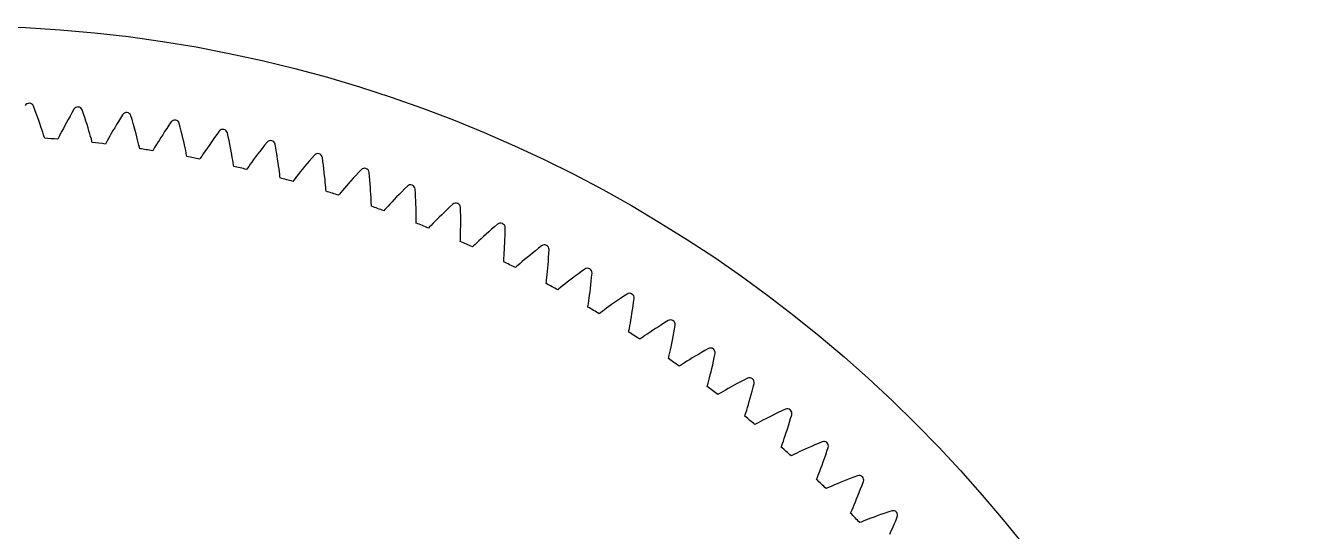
# Model space of a CAD drawing. Header units: millimetres. Extents: x -90 to 90, y -90 to 90.
# Drawn here: x 4.6 to 90.1, y 56.6 to 90.1 of the extents above; entities that cross this region are included whole.
import ezdxf

# ---------------------------------------------------------------- set-up
doc = ezdxf.new("R2010")
doc.units = ezdxf.units.MM

msp = doc.modelspace()

# ---------------------------------------------------------------- linework, layer by layer
at = {"layer": 'outer'}
msp.add_circle((0, 0), 90.087573, dxfattribs=at)
at = {"layer": 'output_ring'}
for p, q in [((5.248191, 84.509786), (5.152631, 84.758165)), ((5.339404, 84.268716), (5.248191, 84.509786)), ((5.425674, 84.035561), (5.339404, 84.268716)), ((5.506934, 83.811011), (5.425674, 84.035561)), ((5.583076, 83.595919), (5.506934, 83.811011)), ((7.465881, 83.878925), (7.351296, 83.669411)), ((7.58673, 84.096178), (7.465881, 83.878925)), ((7.713674, 84.3205), (7.58673, 84.096178)), ((7.846029, 84.55138), (7.713674, 84.3205)), ((8.481295, 84.246751), (8.395319, 84.498608)), ((8.563208, 84.002364), (8.481295, 84.246751)), ((8.640484, 83.766076), (8.563208, 84.002364)), ((8.713083, 83.538578), (8.640484, 83.766076)), ((10.802277, 83.743874), (10.673194, 83.531409)), ((10.937719, 83.963169), (10.802277, 83.743874)), ((11.07882, 84.188811), (10.937719, 83.963169)), ((11.701953, 83.860072), (11.625686, 84.115037)), ((11.774445, 83.612727), (11.701953, 83.860072)), ((5.653933, 83.391373), (5.583076, 83.595919)), ((5.71924, 83.198823), (5.653933, 83.391373)), ((5.778563, 83.020326), (5.71924, 83.198823)), ((5.83113, 82.859099), (5.778563, 83.020326)), ((6.962153, 82.929457), (6.885591, 82.778144)), ((7.048027, 83.096806), (6.962153, 82.929457)), ((7.141962, 83.27713), (7.048027, 83.096806)), ((7.243213, 83.468463), (7.141962, 83.27713)), ((7.351296, 83.669411), (7.243213, 83.468463)), ((8.780931, 83.320727), (8.713083, 83.538578)), ((8.843902, 83.113617), (8.780931, 83.320727)), ((8.901786, 82.918707), (8.843902, 83.113617)), ((8.954228, 82.73807), (8.901786, 82.918707)), ((10.326463, 82.942463), (10.22569, 82.765869)), ((10.434968, 83.129777), (10.326463, 82.942463)), ((10.550669, 83.326438), (10.434968, 83.129777)), ((10.673194, 83.531409), (10.550669, 83.326438)), ((11.842614, 83.373652), (11.774445, 83.612727)), ((11.906445, 83.143541), (11.842614, 83.373652)), ((11.965899, 82.923251), (11.906445, 83.143541)), ((12.020891, 82.713881), (11.965899, 82.923251)), ((13.864843, 83.0613), (13.734557, 82.861172)), ((14.001969, 83.268665), (13.864843, 83.0613)), ((14.145712, 83.482611), (14.001969, 83.268665)), ((14.295352, 83.702682), (14.145712, 83.482611)), ((14.905435, 83.350318), (14.838991, 83.608017)), ((14.9684, 83.100377), (14.905435, 83.350318)), ((15.027362, 82.858867), (14.9684, 83.100377)), ((17.332944, 82.87953), (17.181112, 82.671247)), ((17.490903, 83.093709), (17.332944, 82.87953)), ((18.087043, 82.718235), (18.030518, 82.97829)), ((5.875334, 82.721154), (5.83113, 82.859099)), ((5.905148, 82.626828), (5.875334, 82.721154)), ((6.820847, 82.648562), (6.776984, 82.559893)), ((6.885591, 82.778144), (6.820847, 82.648562)), ((9.000581, 82.574948), (8.954228, 82.73807)), ((9.039469, 82.43541), (9.000581, 82.574948)), ((9.065648, 82.340011), (9.039469, 82.43541)), ((9.981508, 82.326656), (9.93428, 82.239732)), ((10.051167, 82.453663), (9.981508, 82.326656)), ((10.133469, 82.601932), (10.051167, 82.453663)), ((10.22569, 82.765869), (10.133469, 82.601932)), ((12.071267, 82.516897), (12.020891, 82.713881)), ((12.116751, 82.334384), (12.071267, 82.516897)), ((12.156822, 82.169606), (12.116751, 82.334384)), ((12.190337, 82.028681), (12.156822, 82.169606)), ((12.212843, 81.932349), (12.190337, 82.028681)), ((13.289913, 82.153178), (13.201992, 82.008169)), ((13.388346, 82.313462), (13.289913, 82.153178)), ((13.495808, 82.486066), (13.388346, 82.313462)), ((13.611408, 82.669087), (13.495808, 82.486066)), ((13.734557, 82.861172), (13.611408, 82.669087)), ((15.082333, 82.626479), (15.027362, 82.858867)), ((15.133306, 82.404074), (15.082333, 82.626479)), ((15.180237, 82.192751), (15.133306, 82.404074)), ((15.223031, 81.993982), (15.180237, 82.192751)), ((16.767872, 82.087069), (16.645346, 81.90861)), ((16.898287, 82.274296), (16.767872, 82.087069)), ((17.036144, 82.469286), (16.898287, 82.274296)), ((17.181112, 82.671247), (17.036144, 82.469286)), ((18.140388, 82.466066), (18.087043, 82.718235)), ((18.190056, 82.222474), (18.140388, 82.466066)), ((18.236086, 81.988152), (18.190056, 82.222474)), ((20.494737, 82.154812), (20.335039, 81.952498)), ((20.660784, 82.362783), (20.494737, 82.154812)), ((21.242104, 81.964751), (21.195582, 82.22678)), ((13.127519, 81.883924), (13.076997, 81.798873)), ((13.201992, 82.008169), (13.127519, 81.883924)), ((15.261492, 81.80986), (15.223031, 81.993982)), ((15.295222, 81.643669), (15.261492, 81.80986)), ((15.323314, 81.501564), (15.295222, 81.643669)), ((15.342114, 81.404441), (15.323314, 81.501564)), ((16.254264, 81.321016), (16.200521, 81.237962)), ((16.333442, 81.442318), (16.254264, 81.321016)), ((16.426852, 81.583852), (16.333442, 81.442318)), ((16.531352, 81.740249), (16.426852, 81.583852)), ((16.645346, 81.90861), (16.531352, 81.740249)), ((18.278502, 81.763957), (18.236086, 81.988152)), ((18.317305, 81.550992), (18.278502, 81.763957)), ((18.352454, 81.35073), (18.317305, 81.550992)), ((18.383834, 81.16527), (18.352454, 81.35073)), ((19.770455, 81.210942), (19.650095, 81.04707)), ((19.899726, 81.384576), (19.770455, 81.210942)), ((20.037218, 81.566671), (19.899726, 81.384576)), ((20.182441, 81.756238), (20.037218, 81.566671)), ((20.335039, 81.952498), (20.182441, 81.756238)), ((21.285752, 81.710724), (21.242104, 81.964751)), ((21.326053, 81.465409), (21.285752, 81.710724)), ((21.363074, 81.229495), (21.326053, 81.465409)), ((21.396872, 81.003841), (21.363074, 81.229495)), ((23.626452, 81.309521), (23.459121, 81.113472)), ((23.800343, 81.51098), (23.626452, 81.309521)), ((24.365991, 81.090973), (24.329539, 81.354592)), ((18.411173, 80.997908), (18.383834, 81.16527)), ((18.433803, 80.854831), (18.411173, 80.997908)), ((18.448868, 80.75706), (18.433803, 80.854831)), ((19.357154, 80.638759), (19.300269, 80.557824)), ((19.440919, 80.756938), (19.357154, 80.638759)), ((19.539682, 80.894791), (19.440919, 80.756938)), ((19.650095, 81.04707), (19.539682, 80.894791)), ((21.427489, 80.789546), (21.396872, 81.003841)), ((21.454942, 80.588084), (21.427489, 80.789546)), ((21.479195, 80.401558), (21.454942, 80.588084)), ((21.500104, 80.233272), (21.479195, 80.401558)), ((22.866549, 80.394085), (22.74, 80.234944)), ((23.002375, 80.562641), (22.866549, 80.394085)), ((23.14674, 80.739335), (23.002375, 80.562641)), ((23.299119, 80.923201), (23.14674, 80.739335)), ((23.459121, 81.113472), (23.299119, 80.923201)), ((24.399876, 80.835461), (24.365991, 81.090973)), ((24.430751, 80.588782), (24.399876, 80.835461)), ((24.458709, 80.351623), (24.430751, 80.588782)), ((24.483839, 80.12484), (24.458709, 80.351623)), ((26.723491, 80.344897), (26.548774, 80.155401)), ((26.904971, 80.539547), (26.723491, 80.344897)), ((27.454116, 80.098183), (27.427788, 80.363005)), ((21.517237, 80.089433), (21.500104, 80.233272)), ((21.528546, 79.991157), (21.517237, 80.089433)), ((22.431634, 79.838153), (22.371691, 79.759456)), ((22.519865, 79.953037), (22.431634, 79.838153)), ((22.623835, 80.087006), (22.519865, 79.953037)), ((22.74, 80.234944), (22.623835, 80.087006)), ((24.506226, 79.909529), (24.483839, 80.12484)), ((24.525942, 79.707164), (24.506226, 79.909529)), ((24.543033, 79.519846), (24.525942, 79.707164)), ((24.557481, 79.350883), (24.543033, 79.519846)), ((25.929082, 79.459239), (25.796531, 79.305062)), ((26.071265, 79.622469), (25.929082, 79.459239)), ((26.222292, 79.793504), (26.071265, 79.622469)), ((26.381601, 79.971398), (26.222292, 79.793504)), ((26.548774, 80.155401), (26.381601, 79.971398)), ((27.47819, 79.84156), (27.454116, 80.098183)), ((27.499594, 79.59388), (27.47819, 79.84156)), ((27.518448, 79.355825), (27.499594, 79.59388)), ((24.569091, 79.206493), (24.557481, 79.350883)), ((24.576628, 79.107855), (24.569091, 79.206493)), ((25.473193, 78.920373), (25.410279, 78.84403)), ((25.565759, 79.031794), (25.473193, 78.920373)), ((25.674784, 79.161682), (25.565759, 79.031794)), ((25.796531, 79.305062), (25.674784, 79.161682)), ((27.534873, 79.128245), (27.518448, 79.355825)), ((27.548996, 78.912235), (27.534873, 79.128245)), ((27.560947, 78.709263), (27.548996, 78.912235)), ((27.57085, 78.521428), (27.560947, 78.709263)), ((29.259359, 78.730564), (29.101892, 78.565439)), ((29.425365, 78.902226), (29.259359, 78.730564)), ((29.599463, 79.079691), (29.425365, 78.902226)), ((29.78131, 79.262356), (29.599463, 79.079691)), ((29.970112, 79.449912), (29.78131, 79.262356)), ((30.501949, 78.987838), (30.485784, 79.253474)), ((30.516176, 78.730481), (30.501949, 78.987838)), ((30.528078, 78.482163), (30.516176, 78.730481)), ((27.578816, 78.352035), (27.57085, 78.521428)), ((27.584887, 78.207307), (27.578816, 78.352035)), ((27.588641, 78.108452), (27.584887, 78.207307)), ((28.477366, 77.886767), (28.411575, 77.81289)), ((28.574132, 77.99456), (28.477366, 77.886767)), ((28.688052, 78.120177), (28.574132, 77.99456)), ((28.815202, 78.258788), (28.688052, 78.120177)), ((28.953561, 78.407776), (28.815202, 78.258788)), ((29.101892, 78.565439), (28.953561, 78.407776)), ((30.537799, 78.24356), (30.528078, 78.482163)), ((30.545495, 78.015518), (30.537799, 78.24356)), ((30.551334, 77.799126), (30.545495, 78.015518)), ((30.555502, 77.595845), (30.551334, 77.799126)), ((32.606711, 77.88792), (32.425943, 77.717254)), ((32.795421, 78.063486), (32.606711, 77.88792)), ((32.991269, 78.243673), (32.795421, 78.063486)), ((33.505017, 77.761567), (33.499038, 78.027627)), ((33.509375, 77.503854), (33.505017, 77.761567)), ((30.558203, 77.407768), (30.555502, 77.595845)), ((30.559675, 77.238195), (30.558203, 77.407768)), ((30.560198, 77.09334), (30.559675, 77.238195)), ((30.560163, 76.994415), (30.560198, 77.09334)), ((31.659217, 76.96402), (31.540569, 76.842859)), ((31.791582, 77.09766), (31.659217, 76.96402)), ((31.935546, 77.241238), (31.791582, 77.09766)), ((32.089807, 77.393105), (31.935546, 77.241238)), ((32.253484, 77.552077), (32.089807, 77.393105)), ((32.425943, 77.717254), (32.253484, 77.552077)), ((33.511757, 77.255262), (33.509375, 77.503854)), ((33.511288, 76.788293), (33.512332, 77.016462)), ((33.512332, 77.016462), (33.511757, 77.255262)), ((35.964006, 76.9226), (35.7614, 76.750047)), ((31.439745, 76.738851), (31.371172, 76.667548)), ((31.540569, 76.842859), (31.439745, 76.738851)), ((33.495684, 76.010997), (33.500708, 76.180502)), ((33.500708, 76.180502), (33.505212, 76.368544)), ((33.505212, 76.368544), (33.508834, 76.571836)), ((33.508834, 76.571836), (33.511288, 76.788293)), ((35.030627, 76.107185), (34.870662, 75.961338)), ((35.200272, 76.259771), (35.030627, 76.107185)), ((35.378932, 76.418222), (35.200272, 76.259771)), ((35.566104, 76.581838), (35.378932, 76.418222)), ((35.7614, 76.750047), (35.566104, 76.581838)), ((36.446253, 75.914979), (36.453395, 76.16348)), ((36.453395, 76.16348), (36.458911, 76.42117)), ((36.458911, 76.42117), (36.463127, 76.687264)), ((33.486834, 75.767377), (33.490658, 75.866229)), ((33.490658, 75.866229), (33.495684, 76.010997)), ((34.355982, 75.47831), (34.284728, 75.409687)), ((34.460715, 75.57838), (34.355982, 75.47831)), ((34.583917, 75.694908), (34.460715, 75.57838)), ((34.721304, 75.823379), (34.583917, 75.694908)), ((34.870662, 75.961338), (34.721304, 75.823379)), ((36.40575, 75.029162), (36.417156, 75.232166)), ((36.417156, 75.232166), (36.427898, 75.44837)), ((36.427898, 75.44837), (36.437681, 75.676332)), ((36.437681, 75.676332), (36.446253, 75.914979)), ((38.674894, 75.323967), (38.473298, 75.163362)), ((38.88396, 75.488633), (38.674894, 75.323967)), ((39.359296, 74.968615), (39.373701, 75.234352)), ((36.364358, 74.42914), (36.371966, 74.527773)), ((36.371966, 74.527773), (36.382533, 74.672242)), ((36.382533, 74.672242), (36.394046, 74.841431)), ((36.394046, 74.841431), (36.40575, 75.029162)), ((37.600067, 74.437818), (37.457861, 74.314703)), ((37.7546, 74.569955), (37.600067, 74.437818)), ((37.920034, 74.709567), (37.7546, 74.569955)), ((38.095399, 74.855544), (37.920034, 74.709567)), ((38.279997, 75.007035), (38.095399, 74.855544)), ((38.473298, 75.163362), (38.279997, 75.007035)), ((39.309553, 74.225137), (39.32726, 74.46328)), ((39.32726, 74.46328), (39.343914, 74.711325)), ((39.343914, 74.711325), (39.359296, 74.968615)), ((37.221796, 74.106995), (37.147967, 74.041151)), ((37.330286, 74.20298), (37.221796, 74.106995)), ((37.457861, 74.314703), (37.330286, 74.20298)), ((39.233971, 73.392519), (39.252857, 73.579665)), ((39.252857, 73.579665), (39.27203, 73.782082)), ((39.27203, 73.782082), (39.291045, 73.997717)), ((39.291045, 73.997717), (39.309553, 74.225137)), ((41.12488, 73.485765), (40.934616, 73.341455)), ((41.324028, 73.634573), (41.12488, 73.485765)), ((41.531627, 73.787339), (41.324028, 73.634573)), ((41.746848, 73.943876), (41.531627, 73.787339)), ((42.201916, 73.406033), (42.22649, 73.671023)), ((39.188513, 72.981668), (39.199893, 73.079937)), ((39.199893, 73.079937), (39.215986, 73.223896)), ((39.215986, 73.223896), (39.233971, 73.392519)), ((40.032983, 72.626917), (39.956685, 72.563949)), ((40.145069, 72.718676), (40.032983, 72.626917)), ((40.27683, 72.825431), (40.145069, 72.718676)), ((40.423648, 72.943009), (40.27683, 72.825431)), ((40.583128, 73.06913), (40.423648, 72.943009)), ((40.753788, 73.202303), (40.583128, 73.06913)), ((40.934616, 73.341455), (40.753788, 73.202303)), ((42.096528, 72.438462), (42.123732, 72.665005)), ((42.123732, 72.665005), (42.150548, 72.902296)), ((42.150548, 72.902296), (42.176691, 73.149521)), ((42.176691, 73.149521), (42.201916, 73.406033)), ((41.991884, 71.668083), (42.016315, 71.835894)), ((42.016315, 71.835894), (42.042354, 72.022179)), ((42.042354, 72.022179), (42.069266, 72.223714)), ((42.069266, 72.223714), (42.096528, 72.438462)), ((43.909408, 71.856644), (43.713756, 71.719728)), ((44.114109, 71.997716), (43.909408, 71.856644)), ((44.327408, 72.142417), (44.114109, 71.997716)), ((44.548466, 72.290596), (44.327408, 72.142417)), ((44.9826, 71.735718), (45.017305, 71.999572)), ((41.955153, 71.427086), (41.970289, 71.524847)), ((41.970289, 71.524847), (41.991884, 71.668083)), ((42.785415, 71.04025), (42.706762, 70.98025)), ((42.900934, 71.127648), (42.785415, 71.04025)), ((43.036687, 71.229277), (42.900934, 71.127648)), ((43.187901, 71.341146), (43.036687, 71.229277)), ((43.352095, 71.461065), (43.187901, 71.341146)), ((43.52773, 71.587604), (43.352095, 71.461065)), ((43.713756, 71.719728), (43.52773, 71.587604)), ((44.840228, 70.772893), (44.87609, 70.998228)), ((44.87609, 70.998228), (44.911974, 71.234317)), ((44.911974, 71.234317), (44.947568, 71.48036)), ((44.947568, 71.48036), (44.9826, 71.735718)), ((44.706153, 70.007088), (44.736993, 70.17384)), ((44.736993, 70.17384), (44.770149, 70.358991)), ((44.770149, 70.358991), (44.804761, 70.559347)), ((44.804761, 70.559347), (44.840228, 70.772893)), ((46.629492, 70.122064), (46.428739, 69.992743)), ((46.839447, 70.255191), (46.629492, 70.122064)), ((47.058131, 70.391617), (46.839447, 70.255191)), ((47.284703, 70.53122), (47.058131, 70.391617)), ((47.697265, 69.96012), (47.74205, 70.222452)), ((44.660218, 69.767674), (44.679087, 69.864783)), ((44.679087, 69.864783), (44.706153, 70.007088)), ((45.475054, 69.349321), (45.39416, 69.292378)), ((45.593836, 69.43223), (45.475054, 69.349321)), ((45.733382, 69.528585), (45.593836, 69.43223)), ((45.888769, 69.634579), (45.733382, 69.528585)), ((46.057436, 69.748122), (45.888769, 69.634579)), ((46.23779, 69.867841), (46.057436, 69.748122)), ((46.428739, 69.992743), (46.23779, 69.867841)), ((47.518118, 69.003455), (47.562585, 69.227252)), ((47.562585, 69.227252), (47.607486, 69.461793)), ((47.607486, 69.461793), (47.652477, 69.706292)), ((47.652477, 69.706292), (47.697265, 69.96012)), ((47.354809, 68.243347), (47.392014, 68.408796)), ((47.392014, 68.408796), (47.432238, 68.592541)), ((47.432238, 68.592541), (47.474498, 68.791424)), ((47.474498, 68.791424), (47.518118, 69.003455)), ((49.496041, 68.409558), (49.281141, 68.28457)), ((49.71979, 68.537507), (49.496041, 68.409558)), ((49.951543, 68.66833), (49.71979, 68.537507)), ((47.299738, 68.005869), (47.322313, 68.102184)), ((47.322313, 68.102184), (47.354809, 68.243347)), ((48.097952, 67.556612), (48.014937, 67.502809)), ((48.219822, 67.634911), (48.097952, 67.556612)), ((48.362957, 67.72585), (48.219822, 67.634911)), ((48.52229, 67.825815), (48.362957, 67.72585)), ((48.695182, 67.932814), (48.52229, 67.825815)), ((48.879989, 68.045537), (48.695182, 67.932814)), ((49.075582, 68.163033), (48.879989, 68.045537)), ((49.281141, 68.28457), (49.075582, 68.163033)), ((50.179276, 67.354674), (50.233127, 67.587324)), ((50.233127, 67.587324), (50.287451, 67.82992)), ((50.287451, 67.82992), (50.341927, 68.081846)), ((50.341927, 68.081846), (50.396728, 68.34227)), ((49.977481, 66.543352), (50.024713, 66.725422)), ((50.024713, 66.725422), (50.07456, 66.92254)), ((50.07456, 66.92254), (50.12627, 67.132745)), ((50.12627, 67.132745), (50.179276, 67.354674)), ((52.545072, 66.704659), (52.308479, 66.582809)), ((49.869839, 66.144256), (49.896087, 66.239636)), ((49.896087, 66.239636), (49.933966, 66.379451)), ((49.933966, 66.379451), (49.977481, 66.543352)), ((50.921552, 65.823718), (50.77504, 65.738328)), ((51.084598, 65.917507), (50.921552, 65.823718)), ((51.261461, 66.017805), (51.084598, 65.917507)), ((51.45045, 66.123366), (51.261461, 66.017805)), ((51.6504, 66.233285), (51.45045, 66.123366)), ((51.860464, 66.346859), (51.6504, 66.233285)), ((52.079993, 66.463524), (51.860464, 66.346859)), ((52.308479, 66.582809), (52.079993, 66.463524)), ((52.785044, 65.613661), (52.84862, 65.853998)), ((52.84862, 65.853998), (52.912706, 66.103653)), ((52.912706, 66.103653), (52.977442, 66.361787)), ((50.65026, 65.664755), (50.565245, 65.614171)), ((50.77504, 65.738328), (50.65026, 65.664755)), ((52.54377, 64.760374), (52.601131, 64.955439)), ((52.601131, 64.955439), (52.660854, 65.163509)), ((52.660854, 65.163509), (52.722321, 65.383245)), ((52.722321, 65.383245), (52.785044, 65.613661)), ((52.36675, 64.185566), (52.396632, 64.279871)), ((52.396632, 64.279871), (52.439838, 64.418133)), ((52.439838, 64.418133), (52.489599, 64.580248)), ((52.489599, 64.580248), (52.54377, 64.760374)), ((53.9454, 64.104151), (53.752507, 64.005906)), ((54.149414, 64.20633), (53.9454, 64.104151)), ((54.363674, 64.311775), (54.149414, 64.20633)), ((54.58751, 64.419946), (54.363674, 64.311775)), ((54.820398, 64.530392), (54.58751, 64.419946)), ((55.061484, 64.64309), (54.820398, 64.530392)), ((55.405829, 64.028444), (55.480404, 64.283908)), ((53.128231, 63.676525), (53.041341, 63.629235)), ((53.255738, 63.745265), (53.128231, 63.676525)), ((53.405413, 63.824981), (53.255738, 63.745265)), ((53.571932, 63.912455), (53.405413, 63.824981)), ((53.752507, 64.005906), (53.571932, 63.912455)), ((55.118151, 63.098636), (55.18799, 63.315856)), ((55.18799, 63.315856), (55.259492, 63.543701)), ((55.259492, 63.543701), (55.332227, 63.781426)), ((55.332227, 63.781426), (55.405829, 64.028444)), ((54.868747, 62.362272), (54.924681, 62.522362)), ((54.924681, 62.522362), (54.985712, 62.700282)), ((54.985712, 62.700282), (55.050502, 62.893006)), ((55.050502, 62.893006), (55.118151, 63.098636)), ((57.25186, 62.383267), (57.014913, 62.281822)), ((57.497086, 62.486648), (57.25186, 62.383267)), ((54.786805, 62.132676), (54.820277, 62.225767)), ((54.820277, 62.225767), (54.868747, 62.362272)), ((55.52823, 61.594842), (55.439592, 61.550914)), ((55.658276, 61.658647), (55.52823, 61.594842)), ((55.810895, 61.732572), (55.658276, 61.658647)), ((55.980641, 61.813604), (55.810895, 61.732572)), ((56.164664, 61.900069), (55.980641, 61.813604)), ((56.361178, 61.990854), (56.164664, 61.900069)), ((56.568956, 62.085143), (56.361178, 61.990854)), ((56.787097, 62.182304), (56.568956, 62.085143)), ((57.014913, 62.281822), (56.787097, 62.182304)), ((57.652839, 61.380482), (57.734626, 61.615247)), ((57.734626, 61.615247), (57.817635, 61.859264)), ((57.817635, 61.859264), (57.901941, 62.111684)), ((57.346954, 60.548168), (57.419079, 60.738269)), ((57.419079, 60.738269), (57.494554, 60.941157)), ((57.494554, 60.941157), (57.572662, 61.155543)), ((57.572662, 61.155543), (57.652839, 61.380482)), ((57.126453, 59.988598), (57.163466, 60.080338)), ((57.163466, 60.080338), (57.217129, 60.214887)), ((57.217129, 60.214887), (57.279154, 60.372717)), ((57.279154, 60.372717), (57.346954, 60.548168)), ((58.905476, 59.872838), (58.694239, 59.786576)), ((59.127178, 59.961573), (58.905476, 59.872838)), ((59.358638, 60.052292), (59.127178, 59.961573)), ((59.599297, 60.144586), (59.358638, 60.052292)), ((59.848303, 60.238499), (59.599297, 60.144586)), ((60.144586, 59.599297), (60.238499, 59.848303)), ((57.846733, 59.422759), (57.756478, 59.382259)), ((57.979127, 59.481537), (57.846733, 59.422759)), ((58.134466, 59.549561), (57.979127, 59.481537)), ((58.307192, 59.624032), (58.134466, 59.549561)), ((58.494391, 59.703385), (58.307192, 59.624032)), ((58.694239, 59.786576), (58.494391, 59.703385)), ((59.872838, 58.905476), (59.961573, 59.127178)), ((59.961573, 59.127178), (60.052292, 59.358638)), ((60.052292, 59.358638), (60.144586, 59.599297)), ((59.481537, 57.979127), (59.549561, 58.134466)), ((59.549561, 58.134466), (59.624032, 58.307192)), ((59.624032, 58.307192), (59.703385, 58.494391)), ((59.703385, 58.494391), (59.786576, 58.694239)), ((59.786576, 58.694239), (59.872838, 58.905476)), ((59.382259, 57.756478), (59.422759, 57.846733)), ((59.422759, 57.846733), (59.481537, 57.979127)), ((60.372717, 57.279154), (60.214887, 57.217129)), ((60.548168, 57.346954), (60.372717, 57.279154)), ((60.738269, 57.419079), (60.548168, 57.346954)), ((60.941157, 57.494554), (60.738269, 57.419079)), ((61.155543, 57.572662), (60.941157, 57.494554)), ((61.380482, 57.652839), (61.155543, 57.572662)), ((61.615247, 57.734626), (61.380482, 57.652839)), ((61.859264, 57.817635), (61.615247, 57.734626)), ((62.111684, 57.901941), (61.859264, 57.817635)), ((62.281822, 57.014913), (62.383267, 57.25186)), ((62.383267, 57.25186), (62.486648, 57.497086)), ((60.080338, 57.163466), (59.988598, 57.126453)), ((60.214887, 57.217129), (60.080338, 57.163466)), ((61.990854, 56.361178), (62.085143, 56.568956)), ((62.085143, 56.568956), (62.182304, 56.787097)), ((62.182304, 56.787097), (62.281822, 57.014913))]:
    msp.add_line(p, q, dxfattribs=at)
for centre, radius, start, end in [((4.86597, 84.647828), 0.3, 86.70998, 151.742315), ((0, 0), 85.087573, 86.704654, 86.70998), ((4.873838, 84.647375), 0.3, 21.67232, 86.704654), ((8.104643, 84.399332), 0.3, 84.514858, 149.547193), ((0, 0), 85.087573, 84.509533, 84.514858), ((8.112487, 84.398578), 0.3, 19.477198, 84.509533), ((11.331421, 84.026968), 0.3, 82.319736, 147.352071), ((0, 0), 85.087573, 82.314411, 82.319736), ((11.33923, 84.025915), 0.3, 17.282076, 82.314411), ((14.541568, 83.531283), 0.3, 80.124614, 145.156949), ((0, 0), 85.087573, 80.119289, 80.124614), ((14.549332, 83.529931), 0.3, 15.086954, 80.119289), ((17.730374, 82.913005), 0.3, 77.929492, 142.961827), ((0, 0), 85.087573, 77.924167, 77.929492), ((17.73808, 82.911356), 0.3, 12.891832, 77.924167), ((0, 0), 82.837573, 85.307359, 85.912154), ((0, 0), 82.837573, 83.112237, 83.717032), ((20.893157, 82.17304), 0.3, 75.73437, 140.766705), ((0, 0), 85.087573, 75.729045, 75.73437), ((20.900795, 82.171097), 0.3, 10.69671, 75.729045), ((0, 0), 82.837573, 80.917115, 81.52191), ((0, 0), 82.837573, 78.721993, 79.326788), ((24.025278, 81.312474), 0.3, 73.539248, 138.571583), ((0, 0), 85.087573, 73.533923, 73.539248), ((24.032835, 81.310241), 0.3, 8.501588, 73.533923), ((0, 0), 82.837573, 76.526871, 77.131666), ((27.122138, 80.332572), 0.3, 71.344126, 136.376461), ((0, 0), 85.087573, 71.338801, 71.344126), ((27.129604, 80.330051), 0.3, 6.306466, 71.338801), ((0, 0), 82.837573, 74.331749, 74.936544), ((30.179192, 79.23477), 0.3, 69.149004, 134.181339), ((0, 0), 85.087573, 69.143679, 69.149004), ((30.186556, 79.231965), 0.3, 4.111344, 69.143679), ((0, 0), 82.837573, 72.136627, 72.741422), ((0, 0), 82.837573, 69.941505, 70.5463), ((33.191954, 78.020681), 0.3, 66.953882, 131.986217), ((0, 0), 85.087573, 66.948557, 66.953882), ((33.199205, 78.017596), 0.3, 1.916222, 66.948557), ((0, 0), 82.837573, 67.746383, 68.351178), ((36.156003, 76.692085), 0.3, 64.75876, 129.791095), ((0, 0), 85.087573, 64.753435, 64.75876), ((36.16313, 76.688724), 0.3, 359.7211, 64.753435), ((0, 0), 82.837573, 65.551261, 66.156056), ((39.066987, 75.250933), 0.3, 62.563638, 127.595973), ((0, 0), 85.087573, 62.558313, 62.563638), ((39.073981, 75.247302), 0.3, 357.525978, 62.558313), ((0, 0), 82.837573, 63.356139, 63.960934), ((41.920636, 73.69934), 0.3, 60.368516, 125.400851), ((0, 0), 85.087573, 60.363191, 60.368516), ((41.927485, 73.695444), 0.3, 355.330856, 60.363191), ((0, 0), 82.837573, 61.161017, 61.765812), ((44.71276, 72.039583), 0.3, 58.173394, 123.205729), ((0, 0), 85.087573, 58.168069, 58.173394), ((44.719455, 72.035427), 0.3, 353.135734, 58.168069), ((0, 0), 82.837573, 58.965895, 59.57069), ((47.439262, 70.274099), 0.3, 55.978272, 121.010607), ((0, 0), 85.087573, 55.972947, 55.978272), ((47.445793, 70.269689), 0.3, 350.940612, 55.972947), ((0, 0), 82.837573, 56.770773, 57.375568), ((50.09614, 68.405477), 0.3, 53.78315, 118.815485), ((0, 0), 85.087573, 53.777825, 53.78315), ((50.102497, 68.40082), 0.3, 348.74549, 53.777825), ((0, 0), 82.837573, 54.575651, 55.180446), ((52.679495, 66.43646), 0.3, 51.588028, 116.620363), ((0, 0), 85.087573, 51.582703, 51.588028), ((52.68567, 66.431564), 0.3, 346.550368, 51.582703), ((0, 0), 82.837573, 52.380529, 52.985324), ((0, 0), 82.837573, 50.185407, 50.790202), ((55.185536, 64.369939), 0.3, 49.392907, 114.425241), ((0, 0), 85.087573, 49.387581, 49.392907), ((55.191518, 64.36481), 0.3, 344.355246, 49.387581), ((57.610584, 62.208947), 0.3, 47.197785, 112.23012), ((0, 0), 85.087573, 47.192459, 47.197785), ((57.616366, 62.203592), 0.3, 342.160124, 47.192459), ((0, 0), 82.837573, 47.990285, 48.59508), ((0, 0), 82.837573, 45.795164, 46.399958), ((59.951081, 59.956654), 0.3, 45.002663, 110.034998), ((0, 0), 85.087573, 44.997337, 45.002663), ((59.956654, 59.951081), 0.3, 339.965002, 44.997337), ((0, 0), 82.837573, 43.600042, 44.204836), ((62.203592, 57.616366), 0.3, 42.807541, 107.839876), ((0, 0), 85.087573, 42.802215, 42.807541), ((62.208947, 57.610584), 0.3, 337.76988, 42.802215)]:
    msp.add_arc(centre, radius, start, end, dxfattribs=at)

doc.saveas('drawing.dxf')
